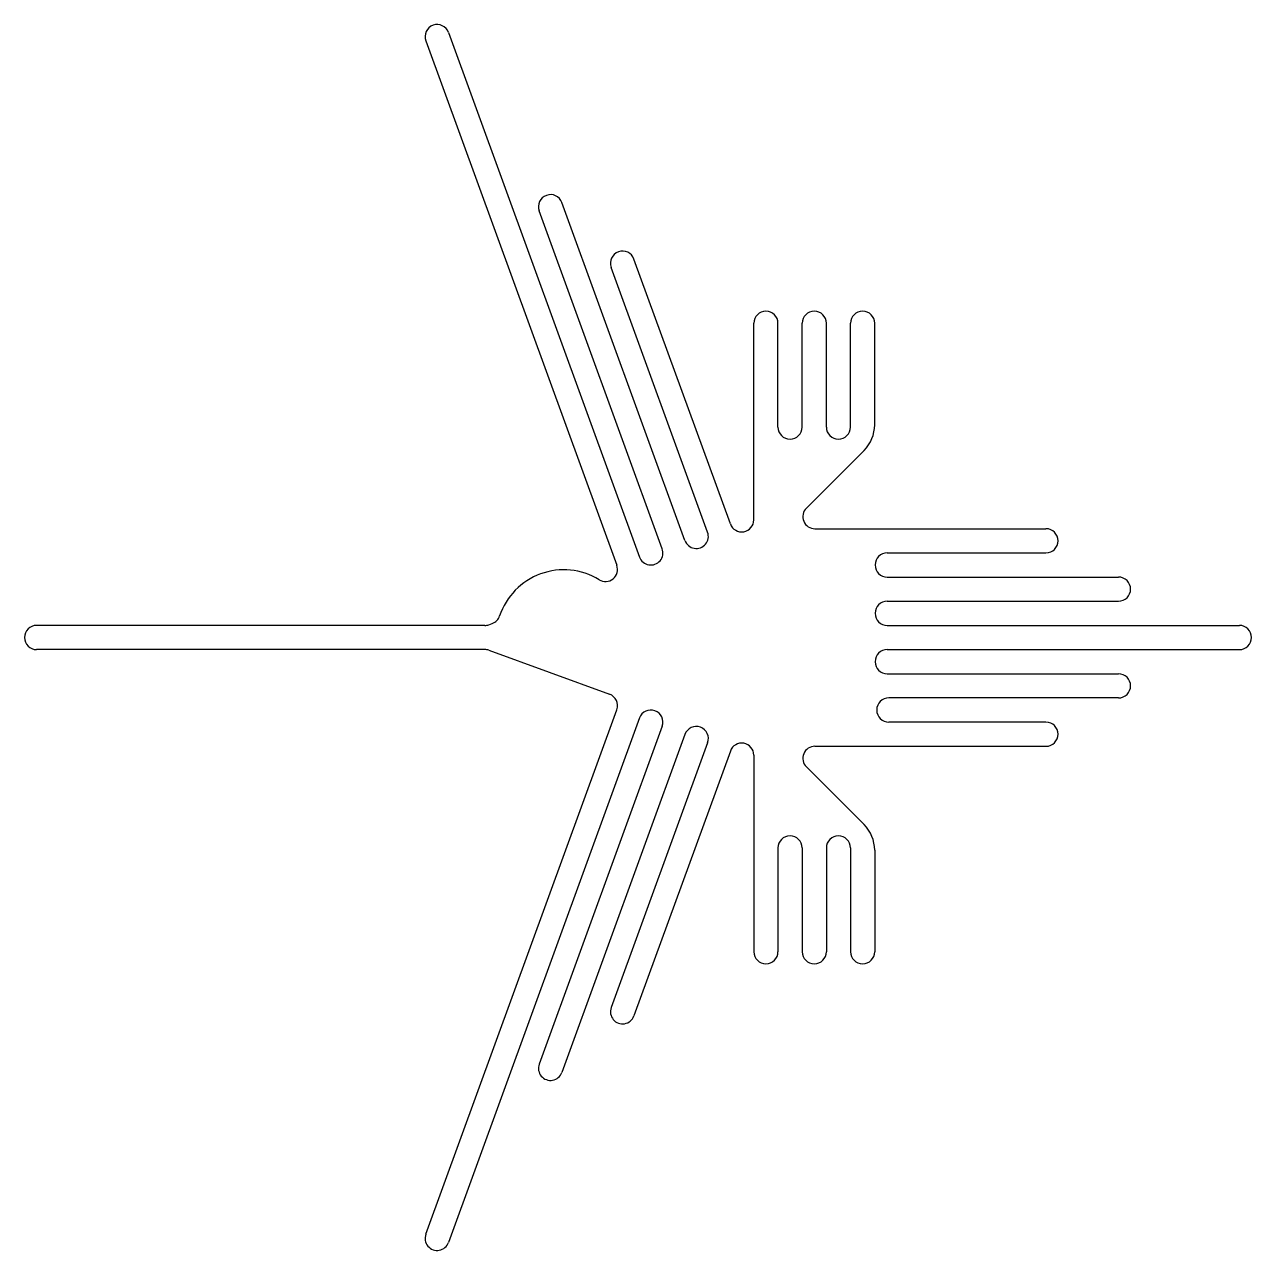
# Model space of a CAD drawing. Extents: x -22.3 to 28.4, y -25.4 to 25.4.
import ezdxf

# ---------------------------------------------------------------- set-up
doc = ezdxf.new("R2010")
doc.units = 0
doc.header["$MEASUREMENT"] = 0
doc.layers.add('LAYER001', color=7, linetype='Continuous')

msp = doc.modelspace()

# ---------------------------------------------------------------- linework, layer by layer
at = {"layer": 'LAYER001', "color": 4, "linetype": 'CONTINUOUS'}
for p, q in [((-4.768, 25.03), (3.131, 3.328)), ((-5.707, 24.688), (2.192, 2.986)), ((5.011, 4.012), (-0.078, 17.994)), ((4.071, 3.67), (-1.018, 17.652)), ((5.95, 4.354), (1.961, 15.314)), ((6.89, 4.696), (2.901, 15.656)), ((7.86, 4.867), (7.86, 13)), ((8.86, 8.705), (8.86, 13)), ((9.86, 8.705), (9.86, 13)), ((10.86, 8.705), (10.86, 13)), ((11.86, 8.705), (11.86, 13)), ((12.86, 8.8), (12.86, 13)), ((12.42, 7.74), (10.034, 5.354)), ((10.388, 4.5), (19.945, 4.5)), ((13.378, 3.5), (19.945, 3.5)), ((13.378, 2.5), (22.945, 2.5)), ((13.378, 1.5), (22.945, 1.5)), ((-3.095, 0.53), (-2.957, 0.58)), ((-3.266, 0.5), (-21.805, 0.5)), ((13.378, 0.5), (27.945, 0.5)), ((-3.266, -0.5), (-21.805, -0.5)), ((13.378, -0.5), (27.945, -0.5)), ((-3.095, -0.53), (1.893, -2.345)), ((13.378, -1.5), (22.945, -1.5)), ((22.945, -2.5), (13.445, -2.5)), ((-5.707, -24.688), (2.192, -2.986)), ((3.131, -3.328), (-4.768, -25.03)), ((19.945, -3.5), (13.445, -3.5)), ((4.071, -3.67), (-1.018, -17.652)), ((5.011, -4.012), (-0.078, -17.994)), ((5.95, -4.354), (1.961, -15.314)), ((10.388, -4.5), (19.945, -4.5)), ((6.89, -4.696), (2.901, -15.656)), ((7.86, -4.867), (7.86, -13)), ((12.42, -7.74), (10.034, -5.354)), ((8.86, -8.705), (8.86, -13)), ((9.86, -8.705), (9.86, -13)), ((10.86, -8.705), (10.86, -13)), ((11.86, -8.705), (11.86, -13)), ((12.86, -8.8), (12.86, -13))]:
    msp.add_line(p, q, dxfattribs=at)
for centre, radius, start, end in [((-5.237, 24.859), 0.5, 20, 200), ((-0.548, 17.823), 0.5, 20, 200), ((2.431, 15.485), 0.5, 20, 200), ((8.36, 13), 0.5, 0, 180), ((10.36, 13), 0.5, 0, 180), ((12.36, 13), 0.5, 0, 180), ((9.36, 8.705), 0.5, 180, 360), ((11.36, 8.705), 0.5, 180, 360), ((11.36, 8.8), 1.5, 315, 360), ((10.388, 5), 0.5, 135, 270), ((7.36, 4.867), 0.5, 200, 360), ((5.48, 4.183), 0.5, 200, 380), ((19.945, 4), 0.5, 270, 450), ((3.601, 3.499), 0.5, 200, 380), ((13.378, 3), 0.5, 90, 270), ((0, 0), 2.8, 58.5528, 161.4472), ((1.722, 2.815), 0.5, 238.5528, 380), ((22.945, 2), 0.5, 270, 450), ((13.378, 1), 0.5, 90, 270), ((-3.266, 1), 0.5, 270, 290), ((-3.129, 1.05), 0.5, 290, 341.4472), ((-21.805, 0), 0.5, 90, 270), ((27.945, 0), 0.5, 270, 450), ((-3.266, -1), 0.5, 70, 90), ((13.378, -1), 0.5, 90, 270), ((22.945, -2), 0.5, 270, 450), ((1.722, -2.815), 0.5, 340, 430), ((13.445, -3), 0.5, 90, 270), ((3.601, -3.499), 0.5, 340, 520), ((19.945, -4), 0.5, 270, 450), ((5.48, -4.183), 0.5, 340, 520), ((7.36, -4.867), 0.5, 0, 160), ((10.388, -5), 0.5, 90, 225), ((11.36, -8.8), 1.5, 0, 45), ((9.36, -8.705), 0.5, 0, 180), ((11.36, -8.705), 0.5, 0, 180), ((8.36, -13), 0.5, 180, 360), ((10.36, -13), 0.5, 180, 360), ((12.36, -13), 0.5, 180, 360), ((2.431, -15.485), 0.5, 160, 340), ((-0.548, -17.823), 0.5, 160, 340), ((-5.237, -24.859), 0.5, 160, 340)]:
    msp.add_arc(centre, radius, start, end, dxfattribs=at)

doc.saveas('drawing.dxf')
